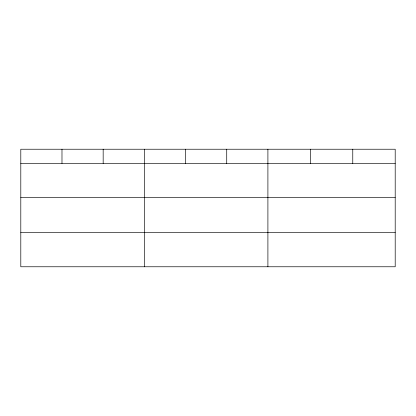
<?xml version="1.0" encoding="UTF-8"?>
<svg xmlns="http://www.w3.org/2000/svg" width="416" height="416" viewBox="0 0 416 416"><rect width="100%" height="100%" fill="white"/><g stroke="black" fill="none" stroke-linecap="round" stroke-linejoin="round"><path stroke-width="0.62" d="M395.2 197.532L395.2 149.23L20.8 149.23L20.8 266.77L395.2 266.77L395.2 197.532L20.8 197.532M20.8 163.426L395.2 163.426M20.8 232.664L395.2 232.664M352.768 149.23L352.768 163.426M310.336 149.23L310.336 163.426M267.904 149.23L267.904 266.77M226.72 149.23L226.72 163.426M185.536 149.23L185.536 163.426M144.352 149.23L144.352 266.77M103.168 149.23L103.168 163.426M61.984 149.23L61.984 163.426"/></g></svg>
